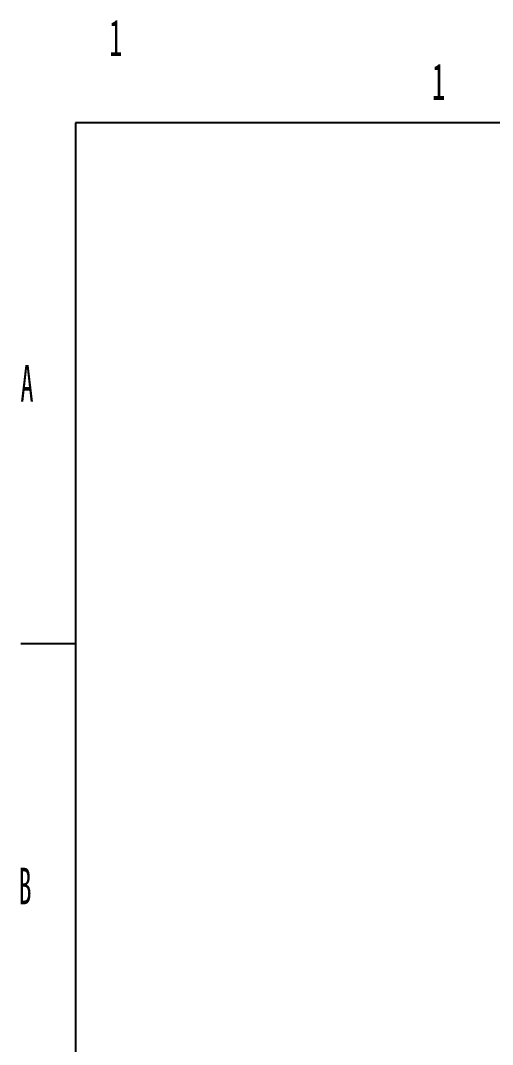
# Model space of a CAD drawing. Header units: millimetres. Extents: x 19 to 1665, y -46 to 1184.
# Drawn here: x 19.9 to 123.2, y 959.5 to 1183.6 of the extents above; entities that cross this region are included whole.
import ezdxf

# ---------------------------------------------------------------- set-up
doc = ezdxf.new("R2010")
doc.units = ezdxf.units.MM
doc.header["$LTSCALE"] = 4
doc.layers.add('12', color=4, linetype='Continuous')
doc.styles.add('SLDTEXTSTYLE5', font='TXT', dxfattribs={"width": 0.525})

# ---------------------------------------------------------------- blocks, each defined once
blk = doc.blocks.new('블록12')
for p, q in [((1651.99, 1161.2), (31.99, 1161.2)), ((31.99, 1161.2), (31.99, 21.2)), ((31.99, 1047.2), (19.99, 1047.2))]:
    blk.add_line(p, q)

msp = doc.modelspace()

# ---------------------------------------------------------------- block references
at = {"color": 7, "linetype": 'Continuous'}
msp.add_blockref('블록12', (0, 0), dxfattribs=at)

# ---------------------------------------------------------------- texts
at = {"layer": '12', "char_height": 8, "attachment_point": 2, "style": 'SLDTEXTSTYLE5'}
for s, insert in [('1', (40.79, 1183.83)), ('1', (111.38, 1174.23)), ('A', (21.36, 1108.17)), ('B', (20.93, 998.17))]:
    msp.add_mtext(s, dxfattribs=dict(at, insert=insert))

doc.saveas('drawing.dxf')
